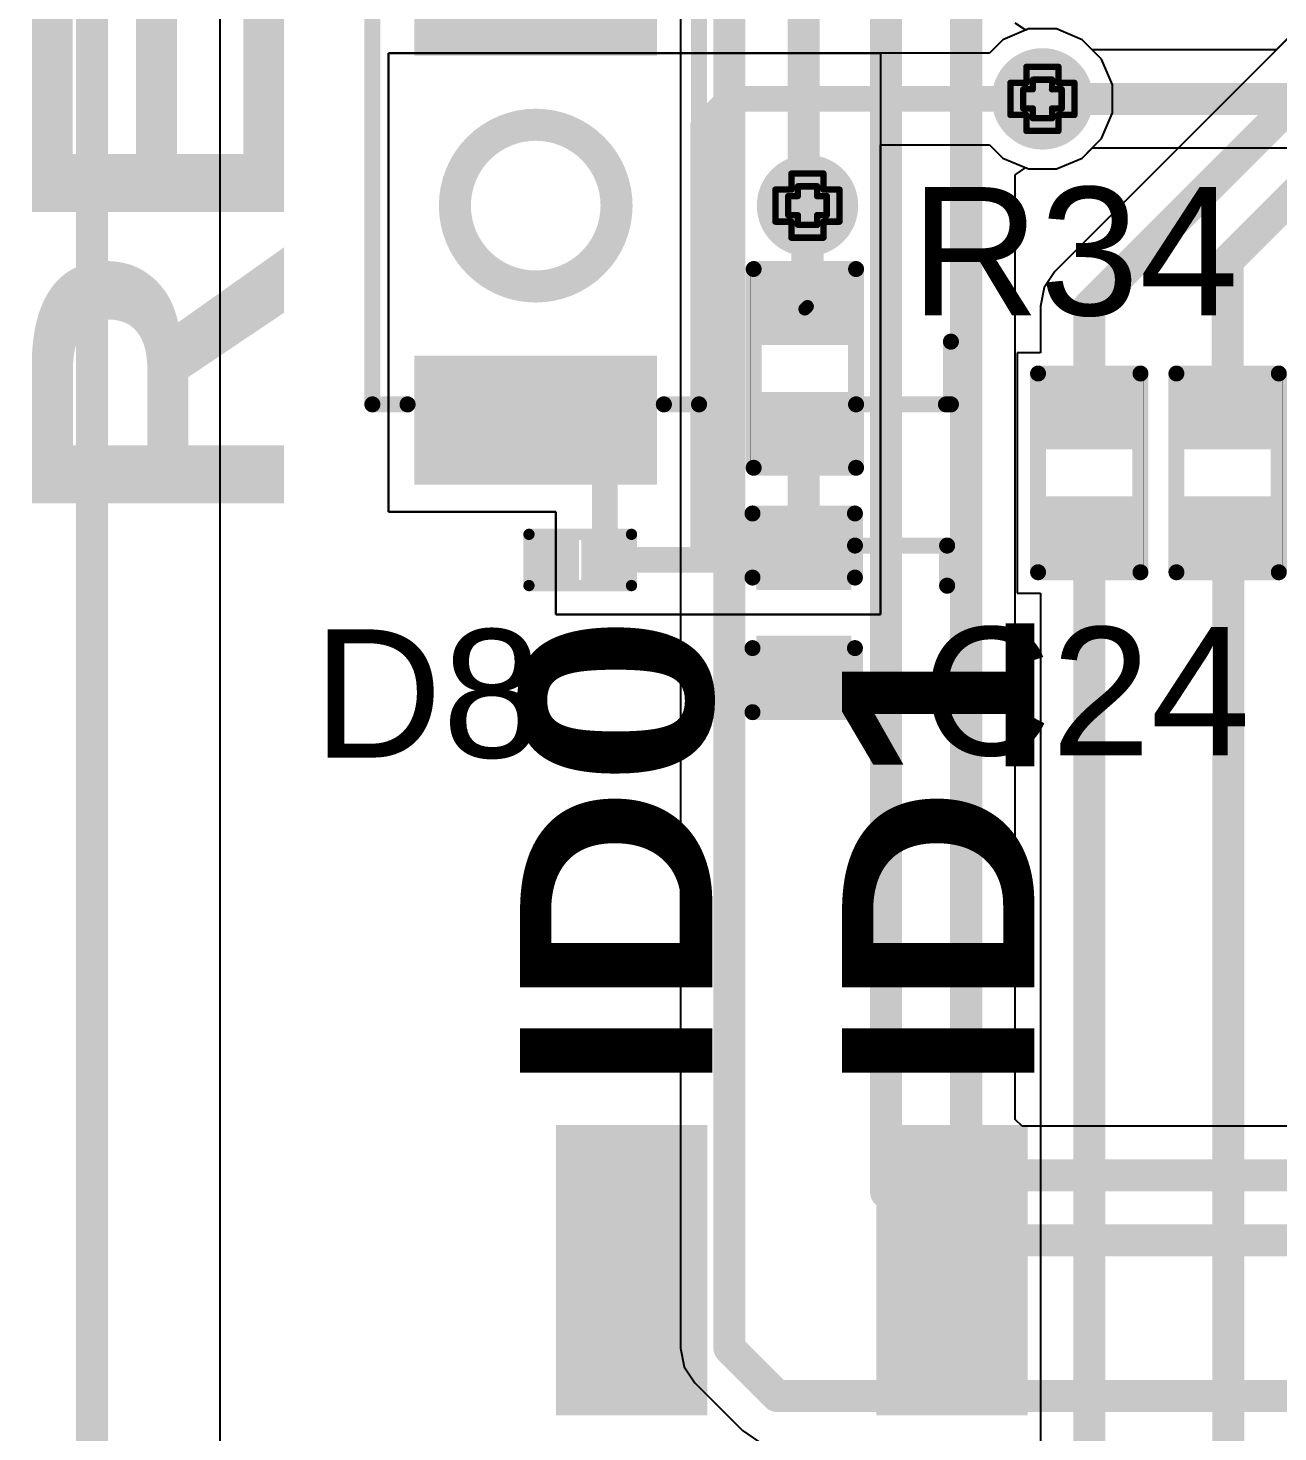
# Model space of a CAD drawing. Header units: inches. Extents: x -5 to 5258, y -4 to 5281.
# Drawn here: x -4.52 to 5.39, y 32.67 to 43.79 of the extents above; entities that cross this region are included whole.
import ezdxf

# ---------------------------------------------------------------- set-up
doc = ezdxf.new("R2010")
doc.units = ezdxf.units.IN
for name, color, linetype in [('Board Outline', 216, 'Continuous'), ('Bottom Layer', 5, 'Continuous'), ('Bottom Solder', 6, 'Continuous'), ('Drill Drawing', 1, 'Continuous'), ('Top Layer', 1, 'Continuous'), ('Top Overlay', 2, 'Continuous'), ('Top Paste', 8, 'Continuous'), ('Top Solder', 216, 'Continuous'), ('Via Holes', 16, 'Continuous')]:
    doc.layers.add(name, color=color, linetype=linetype)
doc.styles.add('Arial', font='', dxfattribs={"height": 0.2})
doc.styles.add('Arial Black_Bold', font='', dxfattribs={"height": 0.2})
doc.styles.get('Arial').set_extended_font_data('Arial')
doc.styles.get('Arial Black_Bold').set_extended_font_data('Arial Black', bold=True)

# ---------------------------------------------------------------- blocks, each defined once
blk = doc.blocks.new('R___0402_1')
at = {"layer": 'Top Layer'}
for points in [[(-0.699, -0.318), (-0.699, 0.318), (-0.241, 0.318), (-0.241, -0.318)], [(0.241, -0.318), (0.241, 0.318), (0.699, 0.318), (0.699, -0.318)]]:
    blk.add_hatch(color=1, dxfattribs=at).paths.add_polyline_path(points)
at = {"layer": 'Top Paste'}
for points in [[(-0.699, -0.318), (-0.699, 0.318), (-0.241, 0.318), (-0.241, -0.318)], [(0.241, -0.318), (0.241, 0.318), (0.699, 0.318), (0.699, -0.318)]]:
    blk.add_hatch(color=8, dxfattribs=at).paths.add_polyline_path(points)
at = {"layer": 'Top Solder'}
for points in [[(-0.754, -0.373), (-0.754, 0.373), (-0.186, 0.373), (-0.186, -0.373)], [(0.186, -0.373), (0.186, 0.373), (0.754, 0.373), (0.754, -0.373)]]:
    blk.add_hatch(color=216, dxfattribs=at).paths.add_polyline_path(points)
at = {"layer": 'Top Overlay'}
for points in [[(-0.787, 0.406, 0.127, 0.127, 0), (-0.787, -0.406, 0.127, 0.127, 0)], [(-0.787, 0.406, 0.127, 0.127, 0), (0.787, 0.406, 0.127, 0.127, 0)], [(0.787, 0.406, 0.127, 0.127, 0), (0.787, -0.406, 0.127, 0.127, 0)], [(-0.787, -0.406, 0.127, 0.127, 0), (0.787, -0.406, 0.127, 0.127, 0)], [(-0.813, -0.432, 0.00323, 0.00323, 0), (0.813, -0.432, 0.00323, 0.00323, 0)]]:
    blk.add_lwpolyline(points, format="xyseb", dxfattribs=at)
for points in [[(-0.819, 0.406, 0.0635, 0.0635, 1), (-0.756, 0.406, 0.0635, 0.0635, 1)], [(-0.819, 0.406, 0.0635, 0.0635, 1), (-0.756, 0.406, 0.0635, 0.0635, 1)], [(0.756, 0.406, 0.0635, 0.0635, 1), (0.819, 0.406, 0.0635, 0.0635, 1)], [(0.756, 0.406, 0.0635, 0.0635, 1), (0.819, 0.406, 0.0635, 0.0635, 1)], [(-0.819, -0.406, 0.0635, 0.0635, 1), (-0.756, -0.406, 0.0635, 0.0635, 1)], [(-0.819, -0.406, 0.0635, 0.0635, 1), (-0.756, -0.406, 0.0635, 0.0635, 1)], [(-0.814, -0.432, 0.00161, 0.00161, 1), (-0.812, -0.432, 0.00161, 0.00161, 1)], [(0.756, -0.406, 0.0635, 0.0635, 1), (0.819, -0.406, 0.0635, 0.0635, 1)], [(0.756, -0.406, 0.0635, 0.0635, 1), (0.819, -0.406, 0.0635, 0.0635, 1)], [(0.812, -0.432, 0.00161, 0.00161, 1), (0.814, -0.432, 0.00161, 0.00161, 1)]]:
    blk.add_lwpolyline(points, format="xyseb", close=True, dxfattribs=at)
blk = doc.blocks.new('DSIC02LSGET_20')
at = {"layer": 'Top Layer'}
for points in [[(5.6, 1.82), (5.6, 0.72), (3.4, 0.72), (3.4, 1.82)], [(5.6, -0.72), (5.6, -1.82), (3.4, -1.82), (3.4, -0.72)]]:
    blk.add_hatch(color=1, dxfattribs=at).paths.add_polyline_path(points)
at = {"layer": 'Top Paste'}
for points in [[(5.6, 1.82), (5.6, 0.72), (3.4, 0.72), (3.4, 1.82)], [(5.6, -0.72), (5.6, -1.82), (3.4, -1.82), (3.4, -0.72)]]:
    blk.add_hatch(color=8, dxfattribs=at).paths.add_polyline_path(points)
at = {"layer": 'Top Solder'}
for points in [[(5.65, 1.87), (5.65, 0.67), (3.35, 0.67), (3.35, 1.87)], [(5.65, -0.67), (5.65, -1.87), (3.35, -1.87), (3.35, -0.67)]]:
    blk.add_hatch(color=216, dxfattribs=at).paths.add_polyline_path(points)
blk = doc.blocks.new('B3U_1000P_21')
at = {"layer": 'Top Layer'}
for points in [[(-2.11, 0.86), (-1.29, 0.86), (-1.29, -0.86), (-2.11, -0.86)], [(1.29, 0.86), (2.11, 0.86), (2.11, -0.86), (1.29, -0.86)]]:
    blk.add_hatch(color=1, dxfattribs=at).paths.add_polyline_path(points)
at = {"layer": 'Top Paste'}
for points in [[(-2.11, 0.86), (-1.29, 0.86), (-1.29, -0.86), (-2.11, -0.86)], [(1.29, 0.86), (2.11, 0.86), (2.11, -0.86), (1.29, -0.86)]]:
    blk.add_hatch(color=8, dxfattribs=at).paths.add_polyline_path(points)
at = {"layer": 'Top Solder'}
for points in [[(-2.212, 0.962), (-1.188, 0.962), (-1.188, -0.962), (-2.212, -0.962)], [(1.188, 0.962), (2.212, 0.962), (2.212, -0.962), (1.188, -0.962)]]:
    blk.add_hatch(color=216, dxfattribs=at).paths.add_polyline_path(points)
at = {"layer": 'Top Overlay'}
for points in [[(-1.575, 1.295, 0.127, 0.127, 0), (-1.575, 1.016, 0.127, 0.127, 0)], [(-1.575, 1.295, 0.127, 0.127, 0), (1.575, 1.295, 0.127, 0.127, 0)], [(1.575, 1.295, 0.127, 0.127, 0), (1.575, 1.016, 0.127, 0.127, 0)], [(-1.575, -1.016, 0.127, 0.127, 0), (-1.575, -1.295, 0.127, 0.127, 0)], [(1.575, -1.016, 0.127, 0.127, 0), (1.575, -1.295, 0.127, 0.127, 0)], [(-1.575, -1.295, 0.127, 0.127, 0), (1.575, -1.295, 0.127, 0.127, 0)]]:
    blk.add_lwpolyline(points, format="xyseb", dxfattribs=at)
for points in [[(-1.607, 1.295, 0.0635, 0.0635, 1), (-1.543, 1.295, 0.0635, 0.0635, 1)], [(-1.607, 1.295, 0.0635, 0.0635, 1), (-1.543, 1.295, 0.0635, 0.0635, 1)], [(1.543, 1.295, 0.0635, 0.0635, 1), (1.607, 1.295, 0.0635, 0.0635, 1)], [(1.543, 1.295, 0.0635, 0.0635, 1), (1.607, 1.295, 0.0635, 0.0635, 1)], [(-1.607, 1.016, 0.0635, 0.0635, 1), (-1.543, 1.016, 0.0635, 0.0635, 1)], [(1.543, 1.016, 0.0635, 0.0635, 1), (1.607, 1.016, 0.0635, 0.0635, 1)], [(0.641, 0, 0.254, 0.254, 1), (-0.641, 0, 0.254, 0.254, 1)], [(-0.705, 0, 0.127, 0.127, 1), (-0.578, 0, 0.127, 0.127, 1)], [(0.578, 0, 0.127, 0.127, 1), (0.705, 0, 0.127, 0.127, 1)], [(-1.607, -1.016, 0.0635, 0.0635, 1), (-1.543, -1.016, 0.0635, 0.0635, 1)], [(1.543, -1.016, 0.0635, 0.0635, 1), (1.607, -1.016, 0.0635, 0.0635, 1)], [(-1.607, -1.295, 0.0635, 0.0635, 1), (-1.543, -1.295, 0.0635, 0.0635, 1)], [(-1.607, -1.295, 0.0635, 0.0635, 1), (-1.543, -1.295, 0.0635, 0.0635, 1)], [(1.543, -1.295, 0.0635, 0.0635, 1), (1.607, -1.295, 0.0635, 0.0635, 1)], [(1.543, -1.295, 0.0635, 0.0635, 1), (1.607, -1.295, 0.0635, 0.0635, 1)]]:
    blk.add_lwpolyline(points, format="xyseb", close=True, dxfattribs=at)
blk = doc.blocks.new('R___0402_58')
at = {"layer": 'Top Layer'}
for points in [[(-0.699, -0.318), (-0.699, 0.317), (-0.241, 0.317), (-0.241, -0.318)], [(0.241, -0.318), (0.241, 0.317), (0.699, 0.317), (0.699, -0.318)]]:
    blk.add_hatch(color=1, dxfattribs=at).paths.add_polyline_path(points)
at = {"layer": 'Top Paste'}
for points in [[(-0.699, -0.318), (-0.699, 0.317), (-0.241, 0.317), (-0.241, -0.318)], [(0.241, -0.318), (0.241, 0.317), (0.699, 0.317), (0.699, -0.318)]]:
    blk.add_hatch(color=8, dxfattribs=at).paths.add_polyline_path(points)
at = {"layer": 'Top Solder'}
for points in [[(-0.754, -0.373), (-0.754, 0.373), (-0.186, 0.373), (-0.186, -0.373)], [(0.186, -0.373), (0.186, 0.373), (0.754, 0.373), (0.754, -0.373)]]:
    blk.add_hatch(color=216, dxfattribs=at).paths.add_polyline_path(points)
at = {"layer": 'Top Overlay'}
for points in [[(0.787, 0.406, 0.127, 0.127, 0), (-0.787, 0.406, 0.127, 0.127, 0)], [(-0.787, -0.406, 0.127, 0.127, 0), (-0.787, 0.406, 0.127, 0.127, 0)], [(0.787, -0.406, 0.127, 0.127, 0), (0.787, 0.406, 0.127, 0.127, 0)], [(0.787, -0.406, 0.127, 0.127, 0), (-0.787, -0.406, 0.127, 0.127, 0)], [(0.813, -0.432, 0.00323, 0.00323, 0), (-0.813, -0.432, 0.00323, 0.00323, 0)]]:
    blk.add_lwpolyline(points, format="xyseb", dxfattribs=at)
for points in [[(-0.819, 0.406, 0.0635, 0.0635, 1), (-0.756, 0.406, 0.0635, 0.0635, 1)], [(-0.819, 0.406, 0.0635, 0.0635, 1), (-0.756, 0.406, 0.0635, 0.0635, 1)], [(0.756, 0.406, 0.0635, 0.0635, 1), (0.819, 0.406, 0.0635, 0.0635, 1)], [(0.756, 0.406, 0.0635, 0.0635, 1), (0.819, 0.406, 0.0635, 0.0635, 1)], [(-0.819, -0.406, 0.0635, 0.0635, 1), (-0.756, -0.406, 0.0635, 0.0635, 1)], [(-0.819, -0.406, 0.0635, 0.0635, 1), (-0.756, -0.406, 0.0635, 0.0635, 1)], [(-0.814, -0.432, 0.00161, 0.00161, 1), (-0.812, -0.432, 0.00161, 0.00161, 1)], [(0.756, -0.406, 0.0635, 0.0635, 1), (0.819, -0.406, 0.0635, 0.0635, 1)], [(0.756, -0.406, 0.0635, 0.0635, 1), (0.819, -0.406, 0.0635, 0.0635, 1)], [(0.812, -0.432, 0.00161, 0.00161, 1), (0.814, -0.432, 0.00161, 0.00161, 1)]]:
    blk.add_lwpolyline(points, format="xyseb", close=True, dxfattribs=at)
blk = doc.blocks.new('R___0402_63')
at = {"layer": 'Top Layer'}
for points in [[(-0.699, -0.318), (-0.699, 0.318), (-0.241, 0.318), (-0.241, -0.318)], [(0.241, -0.318), (0.241, 0.318), (0.699, 0.318), (0.699, -0.318)]]:
    blk.add_hatch(color=1, dxfattribs=at).paths.add_polyline_path(points)
at = {"layer": 'Top Paste'}
for points in [[(-0.699, -0.318), (-0.699, 0.318), (-0.241, 0.318), (-0.241, -0.318)], [(0.241, -0.318), (0.241, 0.318), (0.699, 0.318), (0.699, -0.318)]]:
    blk.add_hatch(color=8, dxfattribs=at).paths.add_polyline_path(points)
at = {"layer": 'Top Solder'}
for points in [[(-0.754, -0.373), (-0.754, 0.373), (-0.186, 0.373), (-0.186, -0.373)], [(0.186, -0.373), (0.186, 0.373), (0.754, 0.373), (0.754, -0.373)]]:
    blk.add_hatch(color=216, dxfattribs=at).paths.add_polyline_path(points)
at = {"layer": 'Top Overlay'}
for points in [[(0.787, 0.406, 0.127, 0.127, 0), (-0.787, 0.406, 0.127, 0.127, 0)], [(-0.787, 0.406, 0.127, 0.127, 0), (-0.787, -0.406, 0.127, 0.127, 0)], [(0.787, 0.406, 0.127, 0.127, 0), (0.787, -0.406, 0.127, 0.127, 0)], [(-0.787, -0.406, 0.127, 0.127, 0), (0.787, -0.406, 0.127, 0.127, 0)], [(-0.813, -0.432, 0.00323, 0.00323, 0), (0.813, -0.432, 0.00323, 0.00323, 0)]]:
    blk.add_lwpolyline(points, format="xyseb", dxfattribs=at)
for points in [[(-0.819, 0.406, 0.0635, 0.0635, 1), (-0.756, 0.406, 0.0635, 0.0635, 1)], [(-0.819, 0.406, 0.0635, 0.0635, 1), (-0.756, 0.406, 0.0635, 0.0635, 1)], [(0.756, 0.406, 0.0635, 0.0635, 1), (0.819, 0.406, 0.0635, 0.0635, 1)], [(0.756, 0.406, 0.0635, 0.0635, 1), (0.819, 0.406, 0.0635, 0.0635, 1)], [(-0.819, -0.406, 0.0635, 0.0635, 1), (-0.756, -0.406, 0.0635, 0.0635, 1)], [(-0.819, -0.406, 0.0635, 0.0635, 1), (-0.756, -0.406, 0.0635, 0.0635, 1)], [(-0.814, -0.432, 0.00161, 0.00161, 1), (-0.812, -0.432, 0.00161, 0.00161, 1)], [(0.756, -0.406, 0.0635, 0.0635, 1), (0.819, -0.406, 0.0635, 0.0635, 1)], [(0.756, -0.406, 0.0635, 0.0635, 1), (0.819, -0.406, 0.0635, 0.0635, 1)], [(0.812, -0.432, 0.00161, 0.00161, 1), (0.814, -0.432, 0.00161, 0.00161, 1)]]:
    blk.add_lwpolyline(points, format="xyseb", close=True, dxfattribs=at)
blk = doc.blocks.new('DFN_2_0_3_0_6__123')
at = {"layer": 'Top Layer'}
for points in [[(-0.33, -0.13), (-0.33, 0.13), (-0.06, 0.13), (-0.06, -0.13)], [(0.06, -0.13), (0.06, 0.13), (0.33, 0.13), (0.33, -0.13)]]:
    blk.add_hatch(color=1, dxfattribs=at).paths.add_polyline_path(points)
at = {"layer": 'Top Paste'}
for points in [[(-0.33, -0.13), (-0.33, 0.13), (-0.06, 0.13), (-0.06, -0.13)], [(0.06, -0.13), (0.06, 0.13), (0.33, 0.13), (0.33, -0.13)]]:
    blk.add_hatch(color=8, dxfattribs=at).paths.add_polyline_path(points)
at = {"layer": 'Top Solder'}
for points in [[(-0.38, -0.18), (-0.38, 0.18), (-0.01, 0.18), (-0.01, -0.18)], [(0.01, -0.18), (0.01, 0.18), (0.38, 0.18), (0.38, -0.18)]]:
    blk.add_hatch(color=216, dxfattribs=at).paths.add_polyline_path(points)
at = {"layer": 'Top Overlay'}
for points in [[(-0.406, 0.203, 0.0889, 0.0889, 0), (0.406, 0.203, 0.0889, 0.0889, 0)], [(-0.406, -0.203, 0.0889, 0.0889, 0), (-0.406, 0.203, 0.0889, 0.0889, 0)], [(0.406, -0.203, 0.0889, 0.0889, 0), (0.406, 0.203, 0.0889, 0.0889, 0)], [(-0.406, -0.203, 0.0889, 0.0889, 0), (0.406, -0.203, 0.0889, 0.0889, 0)]]:
    blk.add_lwpolyline(points, format="xyseb", dxfattribs=at)
for points in [[(-0.429, 0.203, 0.0445, 0.0445, 1), (-0.384, 0.203, 0.0445, 0.0445, 1)], [(-0.429, 0.203, 0.0445, 0.0445, 1), (-0.384, 0.203, 0.0445, 0.0445, 1)], [(0.384, 0.203, 0.0445, 0.0445, 1), (0.429, 0.203, 0.0445, 0.0445, 1)], [(0.384, 0.203, 0.0445, 0.0445, 1), (0.429, 0.203, 0.0445, 0.0445, 1)], [(-0.429, -0.203, 0.0445, 0.0445, 1), (-0.384, -0.203, 0.0445, 0.0445, 1)], [(-0.429, -0.203, 0.0445, 0.0445, 1), (-0.384, -0.203, 0.0445, 0.0445, 1)], [(0.384, -0.203, 0.0445, 0.0445, 1), (0.429, -0.203, 0.0445, 0.0445, 1)], [(0.384, -0.203, 0.0445, 0.0445, 1), (0.429, -0.203, 0.0445, 0.0445, 1)]]:
    blk.add_lwpolyline(points, format="xyseb", close=True, dxfattribs=at)
blk = doc.blocks.new('C___0402_146')
at = {"layer": 'Top Layer'}
for points in [[(-0.699, -0.318), (-0.699, 0.318), (-0.241, 0.318), (-0.241, -0.318)], [(0.241, -0.318), (0.241, 0.318), (0.699, 0.318), (0.699, -0.318)]]:
    blk.add_hatch(color=1, dxfattribs=at).paths.add_polyline_path(points)
at = {"layer": 'Top Paste'}
for points in [[(-0.699, -0.318), (-0.699, 0.318), (-0.241, 0.318), (-0.241, -0.318)], [(0.241, -0.318), (0.241, 0.318), (0.699, 0.318), (0.699, -0.318)]]:
    blk.add_hatch(color=8, dxfattribs=at).paths.add_polyline_path(points)
at = {"layer": 'Top Solder'}
for points in [[(-0.758, -0.377), (-0.758, 0.377), (-0.181, 0.377), (-0.181, -0.377)], [(0.181, -0.377), (0.181, 0.377), (0.758, 0.377), (0.758, -0.377)]]:
    blk.add_hatch(color=216, dxfattribs=at).paths.add_polyline_path(points)
at = {"layer": 'Top Overlay'}
for points in [[(-0.787, 0.406, 0.127, 0.127, 0), (-0.787, -0.406, 0.127, 0.127, 0)], [(-0.787, 0.406, 0.127, 0.127, 0), (-0.279, 0.406, 0.127, 0.127, 0)], [(0.279, 0.406, 0.127, 0.127, 0), (0.787, 0.406, 0.127, 0.127, 0)], [(0.787, 0.406, 0.127, 0.127, 0), (0.787, -0.406, 0.127, 0.127, 0)], [(-0.787, -0.406, 0.127, 0.127, 0), (-0.279, -0.406, 0.127, 0.127, 0)], [(0.279, -0.406, 0.127, 0.127, 0), (0.787, -0.406, 0.127, 0.127, 0)]]:
    blk.add_lwpolyline(points, format="xyseb", dxfattribs=at)
for points in [[(-0.819, 0.406, 0.0635, 0.0635, 1), (-0.756, 0.406, 0.0635, 0.0635, 1)], [(-0.819, 0.406, 0.0635, 0.0635, 1), (-0.756, 0.406, 0.0635, 0.0635, 1)], [(-0.311, 0.406, 0.0635, 0.0635, 1), (-0.248, 0.406, 0.0635, 0.0635, 1)], [(0.248, 0.406, 0.0635, 0.0635, 1), (0.311, 0.406, 0.0635, 0.0635, 1)], [(0.756, 0.406, 0.0635, 0.0635, 1), (0.819, 0.406, 0.0635, 0.0635, 1)], [(0.756, 0.406, 0.0635, 0.0635, 1), (0.819, 0.406, 0.0635, 0.0635, 1)], [(-0.819, -0.406, 0.0635, 0.0635, 1), (-0.756, -0.406, 0.0635, 0.0635, 1)], [(-0.819, -0.406, 0.0635, 0.0635, 1), (-0.756, -0.406, 0.0635, 0.0635, 1)], [(-0.311, -0.406, 0.0635, 0.0635, 1), (-0.248, -0.406, 0.0635, 0.0635, 1)], [(0.248, -0.406, 0.0635, 0.0635, 1), (0.311, -0.406, 0.0635, 0.0635, 1)], [(0.756, -0.406, 0.0635, 0.0635, 1), (0.819, -0.406, 0.0635, 0.0635, 1)], [(0.756, -0.406, 0.0635, 0.0635, 1), (0.819, -0.406, 0.0635, 0.0635, 1)]]:
    blk.add_lwpolyline(points, format="xyseb", close=True, dxfattribs=at)

msp = doc.modelspace()

# ---------------------------------------------------------------- hatches: boundary and pattern name
at = {"layer": 'Bottom Layer'}
h = msp.add_hatch(color=5, dxfattribs=at)
edge = h.paths.add_edge_path()
edge.add_arc((3.526, 43.231), 0.3, 0, 360)
h = msp.add_hatch(color=5, dxfattribs=at)
edge = h.paths.add_edge_path()
edge.add_arc((1.663, 42.385), 0.3, 0, 360)
at = {"layer": 'Bottom Solder'}
h = msp.add_hatch(color=6, dxfattribs=at)
edge = h.paths.add_edge_path()
edge.add_arc((3.526, 43.231), 0.402, 0, 360)
h = msp.add_hatch(color=6, dxfattribs=at)
edge = h.paths.add_edge_path()
edge.add_arc((1.663, 42.385), 0.402, 0, 360)
at = {"layer": 'Top Layer'}
h = msp.add_hatch(color=1, dxfattribs=at)
edge = h.paths.add_edge_path()
edge.add_arc((3.526, 43.231), 0.3, 0, 360)
h = msp.add_hatch(color=1, dxfattribs=at)
edge = h.paths.add_edge_path()
edge.add_arc((1.663, 42.385), 0.3, 0, 360)
at = {"layer": 'Top Solder'}
h = msp.add_hatch(color=216, dxfattribs=at)
edge = h.paths.add_edge_path()
edge.add_arc((3.526, 43.231), 0.402, 0, 360)
h = msp.add_hatch(color=216, dxfattribs=at)
edge = h.paths.add_edge_path()
edge.add_arc((1.663, 42.385), 0.402, 0, 360)
at = {"layer": 'Via Holes'}
h = msp.add_hatch(color=7, dxfattribs=at)
edge = h.paths.add_edge_path()
edge.add_arc((3.526, 43.231), 0.15, 0, 360)
h = msp.add_hatch(color=7, dxfattribs=at)
edge = h.paths.add_edge_path()
edge.add_arc((1.663, 42.385), 0.15, 0, 360)

# ---------------------------------------------------------------- linework, layer by layer
at = {"layer": 'Board Outline'}
msp.add_lwpolyline([(-4.009, -3.991, 0.254, 0.254, 0), (-4.009, 106.009, 0.254, 0.254, 0)], format="xyseb", dxfattribs=at)
at = {"layer": 'Bottom Layer'}
for p, q in [((-2.993, 0.814), (-2.993, 101.117)), ((0.655, 52.295), (0.655, 33.331)), ((3.394, 43.776), (3.309, 43.832)), ((3.416, 43.785), (3.394, 43.776)), ((3.636, 43.785), (3.416, 43.785)), ((3.84, 43.7), (3.636, 43.785)), ((5.581, 43.821), (5.379, 43.619)), ((3.921, 43.619), (3.84, 43.7)), ((5.379, 43.619), (3.921, 43.619)), ((3.84, 42.761), (3.921, 42.842)), ((3.921, 42.842), (5.54, 42.842)), ((3.636, 42.677), (3.84, 42.761)), ((3.309, 42.629), (3.394, 42.686)), ((3.309, 35.143), (3.309, 42.629)), ((3.394, 42.686), (3.416, 42.677)), ((3.416, 42.677), (3.636, 42.677)), ((3.364, 35.089), (3.309, 35.143)), ((5.515, 35.089), (3.364, 35.089)), ((0.655, 33.331), (0.684, 33.182)), ((0.684, 33.182), (0.769, 33.056)), ((0.769, 33.056), (1.148, 32.677)), ((1.148, 32.677), (1.274, 32.592))]:
    msp.add_line(p, q, dxfattribs=at)
for points in [[(1.043, 33.331, 0.254, 0.254, 0), (1.043, 52.295, 0.254, 0.254, 0)], [(1.633, 42.414, 0.254, 0.254, 0), (1.633, 51.973, 0.254, 0.254, 0)], [(2.921, 34.982, 0.254, 0.254, 0), (2.921, 47.661, 0.254, 0.254, 0)], [(2.286, 34.565, 0.254, 0.254, 0), (2.286, 46.564, 0.254, 0.254, 0)], [(3.526, 43.231, 0.254, 0.254, 0), (5.54, 43.231, 0.254, 0.254, 0)], [(1.633, 42.414, 0.254, 0.254, 0), (1.663, 42.385, 0.254, 0.254, 0)], [(2.921, 34.982, 0.254, 0.254, 0), (3.203, 34.7, 0.254, 0.254, 0)], [(3.203, 34.7, 0.254, 0.254, 0), (54.027, 34.7, 0.254, 0.254, 0)], [(2.286, 34.565, 0.254, 0.254, 0), (2.665, 34.186, 0.254, 0.254, 0)], [(2.665, 34.186, 0.254, 0.254, 0), (47.729, 34.186, 0.254, 0.254, 0)], [(1.043, 33.331, 0.254, 0.254, 0), (1.423, 32.951, 0.254, 0.254, 0)], [(1.423, 32.951, 0.254, 0.254, 0), (15.58, 32.951, 0.254, 0.254, 0)]]:
    msp.add_lwpolyline(points, format="xyseb", dxfattribs=at)
for points in [[(3.462, 43.231, 0.127, 0.127, 1), (3.589, 43.231, 0.127, 0.127, 1)], [(1.57, 42.414, 0.127, 0.127, 1), (1.697, 42.414, 0.127, 0.127, 1)], [(1.57, 42.414, 0.127, 0.127, 1), (1.697, 42.414, 0.127, 0.127, 1)], [(1.599, 42.385, 0.127, 0.127, 1), (1.726, 42.385, 0.127, 0.127, 1)], [(2.857, 34.982, 0.127, 0.127, 1), (2.985, 34.982, 0.127, 0.127, 1)], [(2.857, 34.982, 0.127, 0.127, 1), (2.985, 34.982, 0.127, 0.127, 1)], [(3.139, 34.7, 0.127, 0.127, 1), (3.266, 34.7, 0.127, 0.127, 1)], [(3.139, 34.7, 0.127, 0.127, 1), (3.266, 34.7, 0.127, 0.127, 1)], [(2.223, 34.565, 0.127, 0.127, 1), (2.349, 34.565, 0.127, 0.127, 1)], [(2.223, 34.565, 0.127, 0.127, 1), (2.349, 34.565, 0.127, 0.127, 1)], [(2.601, 34.186, 0.127, 0.127, 1), (2.728, 34.186, 0.127, 0.127, 1)], [(2.601, 34.186, 0.127, 0.127, 1), (2.728, 34.186, 0.127, 0.127, 1)], [(0.98, 33.331, 0.127, 0.127, 1), (1.107, 33.331, 0.127, 0.127, 1)], [(0.98, 33.331, 0.127, 0.127, 1), (1.107, 33.331, 0.127, 0.127, 1)], [(1.359, 32.951, 0.127, 0.127, 1), (1.486, 32.951, 0.127, 0.127, 1)], [(1.359, 32.951, 0.127, 0.127, 1), (1.486, 32.951, 0.127, 0.127, 1)]]:
    msp.add_lwpolyline(points, format="xyseb", close=True, dxfattribs=at)
at = {"layer": 'Drill Drawing'}
for points in [[(3.399, 43.358, 0.0508, 0.0508, 0), (3.399, 43.485, 0.0508, 0.0508, 0)], [(3.399, 43.485, 0.0508, 0.0508, 0), (3.653, 43.485, 0.0508, 0.0508, 0)], [(3.653, 43.358, 0.0508, 0.0508, 0), (3.653, 43.485, 0.0508, 0.0508, 0)], [(3.45, 43.307, 0.0508, 0.0508, 0), (3.45, 43.383, 0.0508, 0.0508, 0)], [(3.45, 43.383, 0.0508, 0.0508, 0), (3.602, 43.383, 0.0508, 0.0508, 0)], [(3.602, 43.307, 0.0508, 0.0508, 0), (3.602, 43.383, 0.0508, 0.0508, 0)], [(3.272, 43.104, 0.0508, 0.0508, 0), (3.272, 43.358, 0.0508, 0.0508, 0)], [(3.272, 43.358, 0.0508, 0.0508, 0), (3.399, 43.358, 0.0508, 0.0508, 0)], [(3.373, 43.155, 0.0508, 0.0508, 0), (3.373, 43.307, 0.0508, 0.0508, 0)], [(3.373, 43.307, 0.0508, 0.0508, 0), (3.45, 43.307, 0.0508, 0.0508, 0)], [(3.602, 43.307, 0.0508, 0.0508, 0), (3.678, 43.307, 0.0508, 0.0508, 0)], [(3.653, 43.358, 0.0508, 0.0508, 0), (3.78, 43.358, 0.0508, 0.0508, 0)], [(3.678, 43.155, 0.0508, 0.0508, 0), (3.678, 43.307, 0.0508, 0.0508, 0)], [(3.78, 43.104, 0.0508, 0.0508, 0), (3.78, 43.358, 0.0508, 0.0508, 0)], [(3.373, 43.155, 0.0508, 0.0508, 0), (3.45, 43.155, 0.0508, 0.0508, 0)], [(3.45, 43.078, 0.0508, 0.0508, 0), (3.45, 43.155, 0.0508, 0.0508, 0)], [(3.602, 43.155, 0.0508, 0.0508, 0), (3.678, 43.155, 0.0508, 0.0508, 0)], [(3.602, 43.078, 0.0508, 0.0508, 0), (3.602, 43.155, 0.0508, 0.0508, 0)], [(3.272, 43.104, 0.0508, 0.0508, 0), (3.399, 43.104, 0.0508, 0.0508, 0)], [(3.399, 42.977, 0.0508, 0.0508, 0), (3.399, 43.104, 0.0508, 0.0508, 0)], [(3.45, 43.078, 0.0508, 0.0508, 0), (3.602, 43.078, 0.0508, 0.0508, 0)], [(3.653, 43.104, 0.0508, 0.0508, 0), (3.78, 43.104, 0.0508, 0.0508, 0)], [(3.653, 42.977, 0.0508, 0.0508, 0), (3.653, 43.104, 0.0508, 0.0508, 0)], [(3.399, 42.977, 0.0508, 0.0508, 0), (3.653, 42.977, 0.0508, 0.0508, 0)], [(1.536, 42.512, 0.0508, 0.0508, 0), (1.536, 42.639, 0.0508, 0.0508, 0)], [(1.536, 42.639, 0.0508, 0.0508, 0), (1.79, 42.639, 0.0508, 0.0508, 0)], [(1.79, 42.512, 0.0508, 0.0508, 0), (1.79, 42.639, 0.0508, 0.0508, 0)], [(1.409, 42.258, 0.0508, 0.0508, 0), (1.409, 42.512, 0.0508, 0.0508, 0)], [(1.409, 42.512, 0.0508, 0.0508, 0), (1.536, 42.512, 0.0508, 0.0508, 0)], [(1.587, 42.461, 0.0508, 0.0508, 0), (1.587, 42.538, 0.0508, 0.0508, 0)], [(1.587, 42.538, 0.0508, 0.0508, 0), (1.739, 42.538, 0.0508, 0.0508, 0)], [(1.739, 42.461, 0.0508, 0.0508, 0), (1.739, 42.538, 0.0508, 0.0508, 0)], [(1.79, 42.512, 0.0508, 0.0508, 0), (1.917, 42.512, 0.0508, 0.0508, 0)], [(1.917, 42.258, 0.0508, 0.0508, 0), (1.917, 42.512, 0.0508, 0.0508, 0)], [(1.51, 42.309, 0.0508, 0.0508, 0), (1.51, 42.461, 0.0508, 0.0508, 0)], [(1.51, 42.461, 0.0508, 0.0508, 0), (1.587, 42.461, 0.0508, 0.0508, 0)], [(1.739, 42.461, 0.0508, 0.0508, 0), (1.815, 42.461, 0.0508, 0.0508, 0)], [(1.815, 42.309, 0.0508, 0.0508, 0), (1.815, 42.461, 0.0508, 0.0508, 0)], [(1.409, 42.258, 0.0508, 0.0508, 0), (1.536, 42.258, 0.0508, 0.0508, 0)], [(1.51, 42.309, 0.0508, 0.0508, 0), (1.587, 42.309, 0.0508, 0.0508, 0)], [(1.536, 42.131, 0.0508, 0.0508, 0), (1.536, 42.258, 0.0508, 0.0508, 0)], [(1.587, 42.233, 0.0508, 0.0508, 0), (1.587, 42.309, 0.0508, 0.0508, 0)], [(1.739, 42.309, 0.0508, 0.0508, 0), (1.815, 42.309, 0.0508, 0.0508, 0)], [(1.739, 42.233, 0.0508, 0.0508, 0), (1.739, 42.309, 0.0508, 0.0508, 0)], [(1.79, 42.258, 0.0508, 0.0508, 0), (1.917, 42.258, 0.0508, 0.0508, 0)], [(1.79, 42.131, 0.0508, 0.0508, 0), (1.79, 42.258, 0.0508, 0.0508, 0)], [(1.587, 42.233, 0.0508, 0.0508, 0), (1.739, 42.233, 0.0508, 0.0508, 0)], [(1.536, 42.131, 0.0508, 0.0508, 0), (1.79, 42.131, 0.0508, 0.0508, 0)]]:
    msp.add_lwpolyline(points, format="xyseb", dxfattribs=at)
for points in [[(3.386, 43.485, 0.0254, 0.0254, 1), (3.411, 43.485, 0.0254, 0.0254, 1)], [(3.386, 43.485, 0.0254, 0.0254, 1), (3.411, 43.485, 0.0254, 0.0254, 1)], [(3.64, 43.485, 0.0254, 0.0254, 1), (3.665, 43.485, 0.0254, 0.0254, 1)], [(3.64, 43.485, 0.0254, 0.0254, 1), (3.665, 43.485, 0.0254, 0.0254, 1)], [(3.437, 43.383, 0.0254, 0.0254, 1), (3.462, 43.383, 0.0254, 0.0254, 1)], [(3.437, 43.383, 0.0254, 0.0254, 1), (3.462, 43.383, 0.0254, 0.0254, 1)], [(3.589, 43.383, 0.0254, 0.0254, 1), (3.615, 43.383, 0.0254, 0.0254, 1)], [(3.589, 43.383, 0.0254, 0.0254, 1), (3.615, 43.383, 0.0254, 0.0254, 1)], [(3.259, 43.358, 0.0254, 0.0254, 1), (3.284, 43.358, 0.0254, 0.0254, 1)], [(3.259, 43.358, 0.0254, 0.0254, 1), (3.284, 43.358, 0.0254, 0.0254, 1)], [(3.361, 43.307, 0.0254, 0.0254, 1), (3.386, 43.307, 0.0254, 0.0254, 1)], [(3.361, 43.307, 0.0254, 0.0254, 1), (3.386, 43.307, 0.0254, 0.0254, 1)], [(3.386, 43.358, 0.0254, 0.0254, 1), (3.411, 43.358, 0.0254, 0.0254, 1)], [(3.386, 43.358, 0.0254, 0.0254, 1), (3.411, 43.358, 0.0254, 0.0254, 1)], [(3.437, 43.307, 0.0254, 0.0254, 1), (3.462, 43.307, 0.0254, 0.0254, 1)], [(3.437, 43.307, 0.0254, 0.0254, 1), (3.462, 43.307, 0.0254, 0.0254, 1)], [(3.589, 43.307, 0.0254, 0.0254, 1), (3.615, 43.307, 0.0254, 0.0254, 1)], [(3.589, 43.307, 0.0254, 0.0254, 1), (3.615, 43.307, 0.0254, 0.0254, 1)], [(3.64, 43.358, 0.0254, 0.0254, 1), (3.665, 43.358, 0.0254, 0.0254, 1)], [(3.64, 43.358, 0.0254, 0.0254, 1), (3.665, 43.358, 0.0254, 0.0254, 1)], [(3.665, 43.307, 0.0254, 0.0254, 1), (3.691, 43.307, 0.0254, 0.0254, 1)], [(3.665, 43.307, 0.0254, 0.0254, 1), (3.691, 43.307, 0.0254, 0.0254, 1)], [(3.767, 43.358, 0.0254, 0.0254, 1), (3.792, 43.358, 0.0254, 0.0254, 1)], [(3.767, 43.358, 0.0254, 0.0254, 1), (3.792, 43.358, 0.0254, 0.0254, 1)], [(3.361, 43.155, 0.0254, 0.0254, 1), (3.386, 43.155, 0.0254, 0.0254, 1)], [(3.361, 43.155, 0.0254, 0.0254, 1), (3.386, 43.155, 0.0254, 0.0254, 1)], [(3.437, 43.155, 0.0254, 0.0254, 1), (3.462, 43.155, 0.0254, 0.0254, 1)], [(3.437, 43.155, 0.0254, 0.0254, 1), (3.462, 43.155, 0.0254, 0.0254, 1)], [(3.589, 43.155, 0.0254, 0.0254, 1), (3.615, 43.155, 0.0254, 0.0254, 1)], [(3.589, 43.155, 0.0254, 0.0254, 1), (3.615, 43.155, 0.0254, 0.0254, 1)], [(3.665, 43.155, 0.0254, 0.0254, 1), (3.691, 43.155, 0.0254, 0.0254, 1)], [(3.665, 43.155, 0.0254, 0.0254, 1), (3.691, 43.155, 0.0254, 0.0254, 1)], [(3.259, 43.104, 0.0254, 0.0254, 1), (3.284, 43.104, 0.0254, 0.0254, 1)], [(3.259, 43.104, 0.0254, 0.0254, 1), (3.284, 43.104, 0.0254, 0.0254, 1)], [(3.386, 43.104, 0.0254, 0.0254, 1), (3.411, 43.104, 0.0254, 0.0254, 1)], [(3.386, 43.104, 0.0254, 0.0254, 1), (3.411, 43.104, 0.0254, 0.0254, 1)], [(3.437, 43.078, 0.0254, 0.0254, 1), (3.462, 43.078, 0.0254, 0.0254, 1)], [(3.437, 43.078, 0.0254, 0.0254, 1), (3.462, 43.078, 0.0254, 0.0254, 1)], [(3.589, 43.078, 0.0254, 0.0254, 1), (3.615, 43.078, 0.0254, 0.0254, 1)], [(3.589, 43.078, 0.0254, 0.0254, 1), (3.615, 43.078, 0.0254, 0.0254, 1)], [(3.64, 43.104, 0.0254, 0.0254, 1), (3.665, 43.104, 0.0254, 0.0254, 1)], [(3.64, 43.104, 0.0254, 0.0254, 1), (3.665, 43.104, 0.0254, 0.0254, 1)], [(3.767, 43.104, 0.0254, 0.0254, 1), (3.792, 43.104, 0.0254, 0.0254, 1)], [(3.767, 43.104, 0.0254, 0.0254, 1), (3.792, 43.104, 0.0254, 0.0254, 1)], [(3.386, 42.977, 0.0254, 0.0254, 1), (3.411, 42.977, 0.0254, 0.0254, 1)], [(3.386, 42.977, 0.0254, 0.0254, 1), (3.411, 42.977, 0.0254, 0.0254, 1)], [(3.64, 42.977, 0.0254, 0.0254, 1), (3.665, 42.977, 0.0254, 0.0254, 1)], [(3.64, 42.977, 0.0254, 0.0254, 1), (3.665, 42.977, 0.0254, 0.0254, 1)], [(1.523, 42.639, 0.0254, 0.0254, 1), (1.548, 42.639, 0.0254, 0.0254, 1)], [(1.523, 42.639, 0.0254, 0.0254, 1), (1.548, 42.639, 0.0254, 0.0254, 1)], [(1.777, 42.639, 0.0254, 0.0254, 1), (1.802, 42.639, 0.0254, 0.0254, 1)], [(1.777, 42.639, 0.0254, 0.0254, 1), (1.802, 42.639, 0.0254, 0.0254, 1)], [(1.396, 42.512, 0.0254, 0.0254, 1), (1.421, 42.512, 0.0254, 0.0254, 1)], [(1.396, 42.512, 0.0254, 0.0254, 1), (1.421, 42.512, 0.0254, 0.0254, 1)], [(1.523, 42.512, 0.0254, 0.0254, 1), (1.548, 42.512, 0.0254, 0.0254, 1)], [(1.523, 42.512, 0.0254, 0.0254, 1), (1.548, 42.512, 0.0254, 0.0254, 1)], [(1.574, 42.538, 0.0254, 0.0254, 1), (1.599, 42.538, 0.0254, 0.0254, 1)], [(1.574, 42.538, 0.0254, 0.0254, 1), (1.599, 42.538, 0.0254, 0.0254, 1)], [(1.726, 42.538, 0.0254, 0.0254, 1), (1.752, 42.538, 0.0254, 0.0254, 1)], [(1.726, 42.538, 0.0254, 0.0254, 1), (1.752, 42.538, 0.0254, 0.0254, 1)], [(1.777, 42.512, 0.0254, 0.0254, 1), (1.802, 42.512, 0.0254, 0.0254, 1)], [(1.777, 42.512, 0.0254, 0.0254, 1), (1.802, 42.512, 0.0254, 0.0254, 1)], [(1.904, 42.512, 0.0254, 0.0254, 1), (1.929, 42.512, 0.0254, 0.0254, 1)], [(1.904, 42.512, 0.0254, 0.0254, 1), (1.929, 42.512, 0.0254, 0.0254, 1)], [(1.498, 42.461, 0.0254, 0.0254, 1), (1.523, 42.461, 0.0254, 0.0254, 1)], [(1.498, 42.461, 0.0254, 0.0254, 1), (1.523, 42.461, 0.0254, 0.0254, 1)], [(1.574, 42.461, 0.0254, 0.0254, 1), (1.599, 42.461, 0.0254, 0.0254, 1)], [(1.574, 42.461, 0.0254, 0.0254, 1), (1.599, 42.461, 0.0254, 0.0254, 1)], [(1.726, 42.461, 0.0254, 0.0254, 1), (1.752, 42.461, 0.0254, 0.0254, 1)], [(1.726, 42.461, 0.0254, 0.0254, 1), (1.752, 42.461, 0.0254, 0.0254, 1)], [(1.802, 42.461, 0.0254, 0.0254, 1), (1.828, 42.461, 0.0254, 0.0254, 1)], [(1.802, 42.461, 0.0254, 0.0254, 1), (1.828, 42.461, 0.0254, 0.0254, 1)], [(1.396, 42.258, 0.0254, 0.0254, 1), (1.421, 42.258, 0.0254, 0.0254, 1)], [(1.396, 42.258, 0.0254, 0.0254, 1), (1.421, 42.258, 0.0254, 0.0254, 1)], [(1.498, 42.309, 0.0254, 0.0254, 1), (1.523, 42.309, 0.0254, 0.0254, 1)], [(1.498, 42.309, 0.0254, 0.0254, 1), (1.523, 42.309, 0.0254, 0.0254, 1)], [(1.523, 42.258, 0.0254, 0.0254, 1), (1.548, 42.258, 0.0254, 0.0254, 1)], [(1.523, 42.258, 0.0254, 0.0254, 1), (1.548, 42.258, 0.0254, 0.0254, 1)], [(1.574, 42.309, 0.0254, 0.0254, 1), (1.599, 42.309, 0.0254, 0.0254, 1)], [(1.574, 42.309, 0.0254, 0.0254, 1), (1.599, 42.309, 0.0254, 0.0254, 1)], [(1.726, 42.309, 0.0254, 0.0254, 1), (1.752, 42.309, 0.0254, 0.0254, 1)], [(1.726, 42.309, 0.0254, 0.0254, 1), (1.752, 42.309, 0.0254, 0.0254, 1)], [(1.777, 42.258, 0.0254, 0.0254, 1), (1.802, 42.258, 0.0254, 0.0254, 1)], [(1.777, 42.258, 0.0254, 0.0254, 1), (1.802, 42.258, 0.0254, 0.0254, 1)], [(1.802, 42.309, 0.0254, 0.0254, 1), (1.828, 42.309, 0.0254, 0.0254, 1)], [(1.802, 42.309, 0.0254, 0.0254, 1), (1.828, 42.309, 0.0254, 0.0254, 1)], [(1.904, 42.258, 0.0254, 0.0254, 1), (1.929, 42.258, 0.0254, 0.0254, 1)], [(1.904, 42.258, 0.0254, 0.0254, 1), (1.929, 42.258, 0.0254, 0.0254, 1)], [(1.574, 42.233, 0.0254, 0.0254, 1), (1.599, 42.233, 0.0254, 0.0254, 1)], [(1.574, 42.233, 0.0254, 0.0254, 1), (1.599, 42.233, 0.0254, 0.0254, 1)], [(1.726, 42.233, 0.0254, 0.0254, 1), (1.752, 42.233, 0.0254, 0.0254, 1)], [(1.726, 42.233, 0.0254, 0.0254, 1), (1.752, 42.233, 0.0254, 0.0254, 1)], [(1.523, 42.131, 0.0254, 0.0254, 1), (1.548, 42.131, 0.0254, 0.0254, 1)], [(1.523, 42.131, 0.0254, 0.0254, 1), (1.548, 42.131, 0.0254, 0.0254, 1)], [(1.777, 42.131, 0.0254, 0.0254, 1), (1.802, 42.131, 0.0254, 0.0254, 1)], [(1.777, 42.131, 0.0254, 0.0254, 1), (1.802, 42.131, 0.0254, 0.0254, 1)]]:
    msp.add_lwpolyline(points, format="xyseb", close=True, dxfattribs=at)
at = {"layer": 'Top Layer'}
for p, q in [((-2.993, 0.814), (-2.993, 101.117)), ((5.649, 43.889), (3.623, 41.863)), ((3.416, 43.785), (3.212, 43.7)), ((3.636, 43.785), (3.416, 43.785)), ((3.84, 43.7), (3.636, 43.785)), ((3.212, 43.7), (3.105, 43.593)), ((3.995, 43.545), (3.84, 43.7)), ((-1.66, 39.959), (-1.66, 43.593)), ((-1.66, 43.593), (2.243, 43.593)), ((1.043, 43.593), (-1.66, 43.593)), ((-1.66, 43.593), (-1.66, 39.959)), ((3.105, 43.593), (1.043, 43.593)), ((1.043, 43.593), (1.043, 43.593)), ((1.043, 43.593), (1.043, 43.593)), ((2.243, 43.593), (2.243, 39.959)), ((4.08, 43.341), (3.995, 43.545)), ((4.08, 43.121), (4.08, 43.341)), ((3.995, 42.917), (4.08, 43.121)), ((2.243, 39.959), (2.243, 42.868)), ((2.243, 42.868), (3.105, 42.868)), ((3.105, 42.868), (3.212, 42.761)), ((3.84, 42.761), (3.995, 42.917)), ((3.212, 42.761), (3.416, 42.677)), ((3.636, 42.677), (3.84, 42.761)), ((3.416, 42.677), (3.636, 42.677)), ((3.623, 41.863), (3.539, 41.737)), ((3.539, 41.737), (3.509, 41.588)), ((3.509, 41.588), (3.509, 41.219)), ((3.509, 41.219), (3.326, 41.219)), ((3.326, 41.219), (3.326, 40.254)), ((3.326, 40.254), (3.326, 39.314)), ((-0.333, 39.959), (-1.66, 39.959)), ((-1.66, 39.959), (-0.333, 39.959)), ((-0.333, 39.145), (-0.333, 39.959)), ((-0.333, 39.959), (-0.333, 39.145)), ((2.243, 39.959), (2.243, 39.145)), ((2.243, 39.145), (2.243, 39.959)), ((3.326, 39.314), (3.509, 39.314)), ((3.509, 39.314), (3.509, 27.491)), ((2.243, 39.145), (-0.333, 39.145)), ((-0.333, 39.145), (2.243, 39.145))]:
    msp.add_line(p, q, dxfattribs=at)
for points in [[(3.897, 41.588, 0.254, 0.254, 0), (6.777, 44.468, 0.254, 0.254, 0)], [(4.994, 41.946, 0.254, 0.254, 0), (7.016, 43.968, 0.254, 0.254, 0)], [(0.836, 43.024, 0.203, 0.203, 0), (1.043, 43.231, 0.203, 0.203, 0)], [(1.043, 43.231, 0.203, 0.203, 0), (3.526, 43.231, 0.203, 0.203, 0)], [(0.836, 39.577, 0.203, 0.203, 0), (0.836, 43.024, 0.203, 0.203, 0)], [(1.663, 41.586, 0.254, 0.254, 0), (1.663, 42.385, 0.254, 0.254, 0)], [(4.994, 40.737, 0.254, 0.254, 0), (4.994, 41.946, 0.254, 0.254, 0)], [(1.638, 41.569, 0.254, 0.254, 0), (1.642, 41.565, 0.254, 0.254, 0)], [(1.642, 41.565, 0.102, 0.102, 0), (1.663, 41.586, 0.102, 0.102, 0)], [(3.897, 40.737, 0.254, 0.254, 0), (3.897, 41.588, 0.254, 0.254, 0)], [(-0.492, 40.685, 0.203, 0.203, 0), (-0.252, 40.685, 0.203, 0.203, 0)], [(-0.252, 40.685, 0.203, 0.203, 0), (0.056, 40.377, 0.203, 0.203, 0)], [(1.633, 39.628, 0.254, 0.254, 0), (1.633, 40.617, 0.254, 0.254, 0)], [(1.633, 40.617, 0.203, 0.203, 0), (1.642, 40.625, 0.203, 0.203, 0)], [(0.056, 39.577, 0.203, 0.203, 0), (0.056, 40.377, 0.203, 0.203, 0)], [(3.897, 27.33, 0.254, 0.254, 0), (3.897, 39.797, 0.254, 0.254, 0)], [(4.999, 23.187, 0.254, 0.254, 0), (4.999, 39.797, 0.254, 0.254, 0)], [(1.582, 39.577, 0.203, 0.203, 0), (1.633, 39.628, 0.203, 0.203, 0)], [(0.09, 39.577, 0.203, 0.203, 0), (0.836, 39.577, 0.203, 0.203, 0)], [(0.836, 39.577, 0.203, 0.203, 0), (1.582, 39.577, 0.203, 0.203, 0)]]:
    msp.add_lwpolyline(points, format="xyseb", dxfattribs=at)
for points in [[(0.993, 43.231, 0.102, 0.102, 1), (1.094, 43.231, 0.102, 0.102, 1)], [(0.993, 43.231, 0.102, 0.102, 1), (1.094, 43.231, 0.102, 0.102, 1)], [(3.475, 43.231, 0.102, 0.102, 1), (3.577, 43.231, 0.102, 0.102, 1)], [(0.785, 43.024, 0.102, 0.102, 1), (0.887, 43.024, 0.102, 0.102, 1)], [(0.785, 43.024, 0.102, 0.102, 1), (0.887, 43.024, 0.102, 0.102, 1)], [(1.599, 42.385, 0.127, 0.127, 1), (1.726, 42.385, 0.127, 0.127, 1)], [(4.931, 41.946, 0.127, 0.127, 1), (5.058, 41.946, 0.127, 0.127, 1)], [(4.931, 41.946, 0.127, 0.127, 1), (5.058, 41.946, 0.127, 0.127, 1)], [(1.574, 41.569, 0.127, 0.127, 1), (1.701, 41.569, 0.127, 0.127, 1)], [(1.578, 41.565, 0.127, 0.127, 1), (1.705, 41.565, 0.127, 0.127, 1)], [(1.599, 41.586, 0.127, 0.127, 1), (1.726, 41.586, 0.127, 0.127, 1)], [(1.616, 41.565, 0.0508, 0.0508, 1), (1.667, 41.565, 0.0508, 0.0508, 1)], [(1.637, 41.586, 0.0508, 0.0508, 1), (1.688, 41.586, 0.0508, 0.0508, 1)], [(3.834, 41.588, 0.127, 0.127, 1), (3.961, 41.588, 0.127, 0.127, 1)], [(3.834, 41.588, 0.127, 0.127, 1), (3.961, 41.588, 0.127, 0.127, 1)], [(3.834, 40.737, 0.127, 0.127, 1), (3.961, 40.737, 0.127, 0.127, 1)], [(4.931, 40.737, 0.127, 0.127, 1), (5.058, 40.737, 0.127, 0.127, 1)], [(-0.543, 40.685, 0.102, 0.102, 1), (-0.441, 40.685, 0.102, 0.102, 1)], [(-0.303, 40.685, 0.102, 0.102, 1), (-0.201, 40.685, 0.102, 0.102, 1)], [(-0.303, 40.685, 0.102, 0.102, 1), (-0.201, 40.685, 0.102, 0.102, 1)], [(1.57, 40.617, 0.127, 0.127, 1), (1.697, 40.617, 0.127, 0.127, 1)], [(1.591, 40.625, 0.102, 0.102, 1), (1.692, 40.625, 0.102, 0.102, 1)], [(1.582, 40.617, 0.102, 0.102, 1), (1.684, 40.617, 0.102, 0.102, 1)], [(0.006, 40.377, 0.102, 0.102, 1), (0.107, 40.377, 0.102, 0.102, 1)], [(0.006, 40.377, 0.102, 0.102, 1), (0.107, 40.377, 0.102, 0.102, 1)], [(3.834, 39.797, 0.127, 0.127, 1), (3.961, 39.797, 0.127, 0.127, 1)], [(4.935, 39.797, 0.127, 0.127, 1), (5.062, 39.797, 0.127, 0.127, 1)], [(1.57, 39.628, 0.127, 0.127, 1), (1.697, 39.628, 0.127, 0.127, 1)], [(1.582, 39.628, 0.102, 0.102, 1), (1.684, 39.628, 0.102, 0.102, 1)], [(0.006, 39.577, 0.102, 0.102, 1), (0.107, 39.577, 0.102, 0.102, 1)], [(0.039, 39.577, 0.102, 0.102, 1), (0.141, 39.577, 0.102, 0.102, 1)], [(0.785, 39.577, 0.102, 0.102, 1), (0.887, 39.577, 0.102, 0.102, 1)], [(0.785, 39.577, 0.102, 0.102, 1), (0.887, 39.577, 0.102, 0.102, 1)], [(0.785, 39.577, 0.102, 0.102, 1), (0.887, 39.577, 0.102, 0.102, 1)], [(1.532, 39.577, 0.102, 0.102, 1), (1.633, 39.577, 0.102, 0.102, 1)], [(1.532, 39.577, 0.102, 0.102, 1), (1.633, 39.577, 0.102, 0.102, 1)]]:
    msp.add_lwpolyline(points, format="xyseb", close=True, dxfattribs=at)
at = {"layer": 'Top Overlay'}
for points in [[(2.8, 40.81, 0.127, 0.127, 0), (2.8, 41.307, 0.127, 0.127, 0)], [(2.048, 40.81, 0.127, 0.127, 0), (2.76, 40.81, 0.127, 0.127, 0)], [(2.76, 40.81, 0.127, 0.127, 0), (2.77, 40.81, 0.127, 0.127, 0)], [(2.77, 40.81, 0.127, 0.127, 0), (2.8, 40.81, 0.127, 0.127, 0)], [(2.04, 39.691, 0.127, 0.127, 0), (2.77, 39.691, 0.127, 0.127, 0)], [(2.77, 39.373, 0.127, 0.127, 0), (2.77, 39.691, 0.127, 0.127, 0)]]:
    msp.add_lwpolyline(points, format="xyseb", dxfattribs=at)
for points in [[(2.768, 41.307, 0.0635, 0.0635, 1), (2.832, 41.307, 0.0635, 0.0635, 1)], [(2.016, 40.81, 0.0635, 0.0635, 1), (2.08, 40.81, 0.0635, 0.0635, 1)], [(2.729, 40.81, 0.0635, 0.0635, 1), (2.792, 40.81, 0.0635, 0.0635, 1)], [(2.729, 40.81, 0.0635, 0.0635, 1), (2.792, 40.81, 0.0635, 0.0635, 1)], [(2.738, 40.81, 0.0635, 0.0635, 1), (2.802, 40.81, 0.0635, 0.0635, 1)], [(2.738, 40.81, 0.0635, 0.0635, 1), (2.802, 40.81, 0.0635, 0.0635, 1)], [(2.768, 40.81, 0.0635, 0.0635, 1), (2.832, 40.81, 0.0635, 0.0635, 1)], [(2.768, 40.81, 0.0635, 0.0635, 1), (2.832, 40.81, 0.0635, 0.0635, 1)], [(2.008, 39.691, 0.0635, 0.0635, 1), (2.071, 39.691, 0.0635, 0.0635, 1)], [(2.738, 39.691, 0.0635, 0.0635, 1), (2.802, 39.691, 0.0635, 0.0635, 1)], [(2.738, 39.691, 0.0635, 0.0635, 1), (2.802, 39.691, 0.0635, 0.0635, 1)], [(2.738, 39.373, 0.0635, 0.0635, 1), (2.802, 39.373, 0.0635, 0.0635, 1)]]:
    msp.add_lwpolyline(points, format="xyseb", close=True, dxfattribs=at)

# ---------------------------------------------------------------- block references
for name, p, rotation in [('B3U_1000P_21', (-0.492, 42.385), 90), ('R___0402_58', (1.642, 41.095), 270), ('R___0402_1', (3.897, 40.267), 90), ('R___0402_63', (4.994, 40.267), 90), ('C___0402_146', (1.633, 39.158), 90), ('DSIC02LSGET_20', (1.538, 29.448), 90)]:
    msp.add_blockref(name, p, dxfattribs=dict(rotation=rotation))
msp.add_blockref('DFN_2_0_3_0_6__123', (-0.139, 39.577))

# ---------------------------------------------------------------- texts
at = {"layer": 'Top Overlay', "style": 'Arial Black_Bold'}
for s, height, p in [('RESET', 2, (-2.487, 39.811)), ('ID1', 1.524, (3.461, 35.351)), ('ID0', 1.524, (0.908, 35.351))]:
    msp.add_text(s, height=height, rotation=90, dxfattribs=at).set_placement(p)
at = {"layer": 'Top Overlay', "style": 'Arial'}
for s, p in [('R34', (2.478, 41.516)), ('C24', (2.57, 38.029)), ('D8', (-2.258, 38.011))]:
    msp.add_text(s, height=1.016, dxfattribs=at).set_placement(p)

doc.saveas('drawing.dxf')
